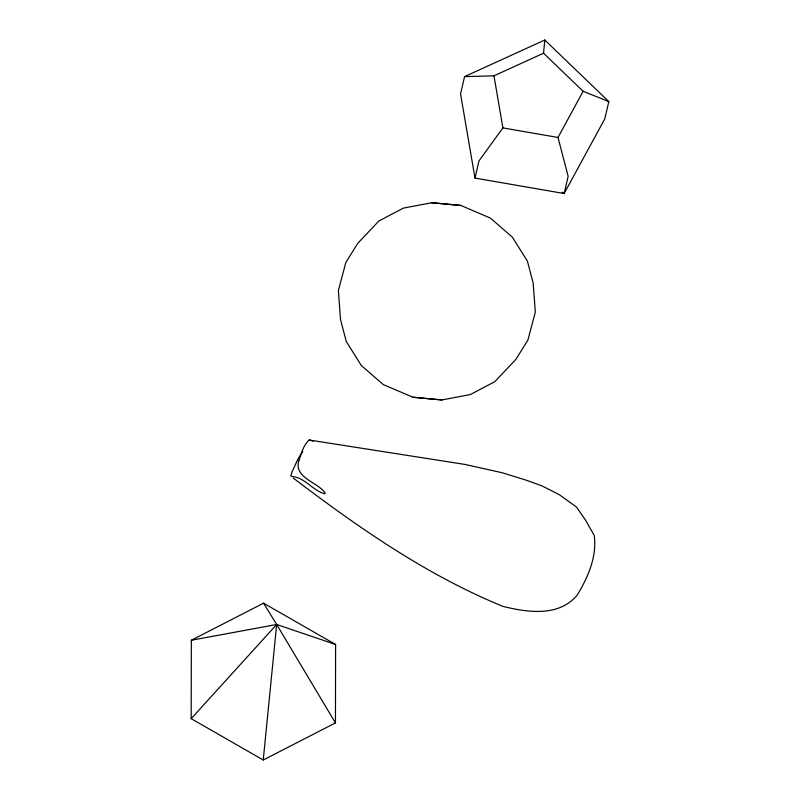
<?xml version="1.0" encoding="UTF-8"?>
<svg xmlns="http://www.w3.org/2000/svg" width="800" height="800" viewBox="0 0 800 800"><rect width="100%" height="100%" fill="white"/><g stroke="black" fill="none" stroke-linecap="round" stroke-linejoin="round"><path stroke-width="1.2" d="M191.18 718.66L191.34 640.25L263.55 603.17L335.61 644.5L335.45 722.92L263.24 760L191.18 718.66L276.68 624.49L335.61 644.5M608.82 101.61L583.13 91.29L543.55 53.21L544.79 40L464.56 76.62L460.55 93.84L474.99 178.08L564.15 193.53L604.81 118.84L608.82 101.61L544.79 40M263.24 760L276.68 624.49L263.55 603.17M298.89 460.58C293.44 477.01 316.7 482.14 324.55 492.05A3.53 1.47 39.9 0 1 325.01 493.73C313.74 491.56 304.91 477.48 292.51 476.56M474.99 178.08L479 160.86L502.9 127.91L493.97 75.84L543.55 53.21M298.92 460.46C301.46 453.41 303.41 445.08 309.14 440L464.93 464.42L502.09 472.72L526.59 480.3L541.97 485.89L559.13 494.56L576.54 507.09L585.39 519.93L594.25 535.51C597.11 556.67 587.95 577.49 577.13 595.19C558.68 617.19 527.48 612.43 502.84 606.36C426.74 575.14 358.49 527.66 293.31 478.09M562.07 192.16L564.15 193.53L568.16 176.31L558 137.46L583.13 91.29M302.76 451.33L297.84 459.26L291.86 472.3L290.84 475.89L292.4 476.57M191.34 640.25L276.68 624.49L335.45 722.92M431.75 202.73L403.32 208.13L378.89 221L357.82 243.24L345.84 262.47L338.37 290.52L340.53 319.62L346.29 341.55L361.33 365.52L383.31 384.6L412.88 397.22L428.35 398.72L441.93 399.94L470.37 394.54L494.8 381.66L515.86 359.42L527.85 340.19L535.32 312.15L533.15 283.04L527.4 261.11L512.36 237.15L490.38 218.07L460.81 205.44L431.75 202.73L460.81 205.44M464.56 76.62L493.97 75.84M412.88 397.22L441.93 399.94M309.24 440.01L310.88 440.4M502.9 127.91L558 137.46M312.88 441.33L311.46 440.71"/></g></svg>
